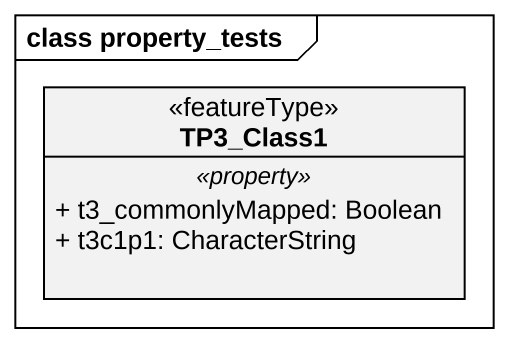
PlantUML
@startuml
mainframe class property_tests
hide circle
hide empty members
skinparam classAttributeIconSize 0
class TP3_Class1 <<featureType>> {
  .. <<property>> ..
  + t3_commonlyMapped: Boolean
  + t3c1p1: CharacterString
}
@enduml
